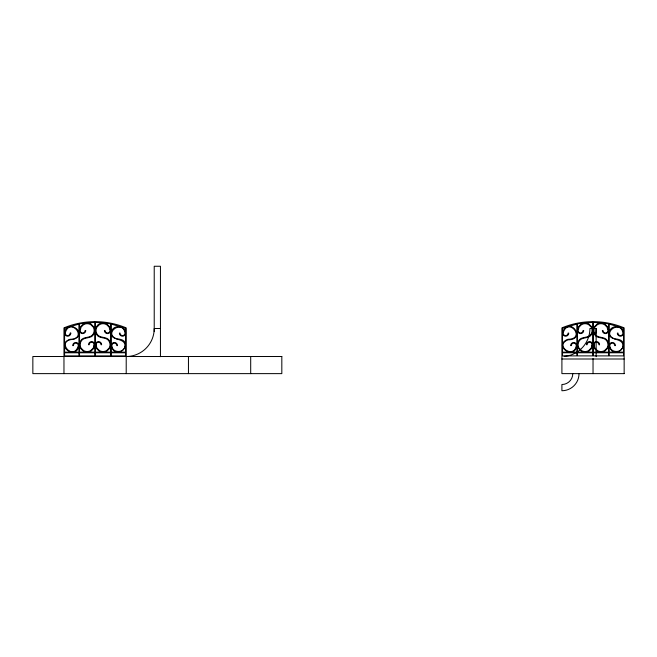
<?xml version="1.0" encoding="UTF-8"?>
<svg xmlns="http://www.w3.org/2000/svg" width="657" height="657" viewBox="0 0 657 657"><rect width="100%" height="100%" fill="white"/><g stroke="black" fill="none" stroke-linecap="round" stroke-linejoin="round"><path stroke-width="0.99" d="M94.066 345.368L94.156 344.728A2.488 2.488 0 0 0 91.668 342.24A2.488 2.488 0 0 0 89.188 344.728L88.555 344.728A3.113 3.113 0 0 1 91.668 341.615A3.113 3.113 0 0 1 94.78 344.728L94.674 345.533M592.006 345.368L592.088 344.728A2.488 2.488 0 0 0 589.608 342.24A2.488 2.488 0 0 0 587.12 344.728L586.496 344.728A3.113 3.113 0 0 1 589.608 341.615A3.113 3.113 0 0 1 592.721 344.728L592.614 345.533M94.156 344.728L93.212 348.136L90.658 350.624A7.153 7.153 0 0 1 83.661 350.624L81.098 348.136A6.669 6.669 0 0 1 81.098 341.32C83.776 336.277 91.192 339.439 93.762 334.199A7.26 7.26 0 0 0 93.762 326.775L90.97 324.057A7.794 7.794 0 0 0 83.349 324.057L80.556 326.775L79.538 330.487A3.113 3.113 0 0 0 82.651 333.6A3.113 3.113 0 0 0 85.755 330.487L85.131 330.487A2.488 2.488 0 0 1 82.651 332.976A2.488 2.488 0 0 1 80.162 330.487L81.098 327.079L83.661 324.591A7.153 7.153 0 0 1 90.658 324.591L93.212 327.079A6.669 6.669 0 0 1 93.22 333.896C90.543 338.938 83.127 335.784 80.556 341.016A7.26 7.26 0 0 0 80.556 348.44L83.349 351.158A7.794 7.794 0 0 0 90.97 351.158L93.762 348.44L94.78 344.728M592.088 344.728L591.152 348.136L588.59 350.624A7.153 7.153 0 0 1 581.601 350.624L579.039 348.136A6.669 6.669 0 0 1 579.039 341.32C581.708 336.277 589.132 339.439 591.694 334.199A7.26 7.26 0 0 0 591.694 326.775L588.91 324.057A7.794 7.794 0 0 0 581.281 324.057L578.497 326.775L577.47 330.487A3.113 3.113 0 0 0 580.583 333.6A3.113 3.113 0 0 0 583.695 330.487L583.071 330.487A2.488 2.488 0 0 1 580.583 332.976A2.488 2.488 0 0 1 578.103 330.487L579.039 327.079L581.601 324.591A7.153 7.153 0 0 1 588.59 324.591L591.152 327.079A6.669 6.669 0 0 1 591.152 333.896C588.483 338.938 581.059 335.784 578.497 341.016A7.26 7.26 0 0 0 578.489 348.44L581.281 351.158A7.794 7.794 0 0 0 588.902 351.158L591.694 348.44L592.721 344.728M160.448 328.5L154.223 328.5A28.013 28.013 0 0 1 126.21 356.513M596.137 356.694L596.137 328.5L589.92 328.5A28.013 28.013 0 0 1 564.108 356.423M70.784 333.091L70.151 333.091A2.488 2.488 0 0 1 67.671 335.571A2.488 2.488 0 0 1 65.183 333.091C69.888 316.231 88.991 338.979 69.897 339.308C54.424 345.41 76.598 360.923 78.914 345.615A3.096 3.096 0 0 0 75.818 342.502A3.096 3.096 0 0 0 72.722 345.615L73.354 345.615A2.488 2.488 0 0 1 75.834 343.135A2.488 2.488 0 0 1 78.323 345.615C73.617 362.475 54.515 339.735 73.609 339.398C89.081 333.296 66.907 317.783 64.591 333.091A3.096 3.096 0 0 0 67.687 336.203A3.096 3.096 0 0 0 70.784 333.091M599.562 344.728L598.938 344.728A2.488 2.488 0 0 0 596.129 342.264A2.488 2.488 0 0 0 594.051 345.368L593.969 344.728L594.905 348.136L597.468 350.624A7.153 7.153 0 0 0 604.465 350.624L607.019 348.136A6.669 6.669 0 0 0 607.019 341.32C604.35 336.277 596.926 339.439 594.363 334.199A7.26 7.26 0 0 1 594.363 326.775L597.156 324.057A7.794 7.794 0 0 1 604.777 324.057L607.569 326.775L608.587 330.487A3.113 3.113 0 0 1 605.475 333.6A3.113 3.113 0 0 1 602.362 330.487L602.986 330.487A2.488 2.488 0 0 0 605.475 332.976A2.488 2.488 0 0 0 607.955 330.487L607.019 327.079L604.465 324.591A7.153 7.153 0 0 0 597.468 324.591L594.905 327.079A6.669 6.669 0 0 0 594.905 333.896C597.574 338.938 604.998 335.784 607.569 341.016A7.26 7.26 0 0 1 607.569 348.44L604.777 351.158A7.794 7.794 0 0 1 597.156 351.158L594.363 348.44L593.337 344.728L593.443 345.533A3.113 3.113 0 0 1 596.039 341.64A3.113 3.113 0 0 1 599.562 344.728M561.907 359.001L624.15 359.001M593.033 358.525L593.033 373.628M250.695 356.513L250.695 373.628M188.452 356.513L188.452 373.628M160.448 356.694L160.448 266.257L154.223 266.257L154.223 331.514M126.21 373.628L126.21 327.876A80.918 80.918 0 0 0 63.967 327.876L63.967 373.628M572.797 373.628A10.89 10.89 0 0 1 561.907 384.517L561.907 390.743A17.115 17.115 0 0 0 579.022 373.628M596.137 328.5A34.23 34.23 0 0 1 595.718 333.855M111.518 331.399C108.914 341.829 124.748 336.795 125.002 345.615C124.994 353.409 111.871 353.409 111.862 345.615A2.488 2.488 0 0 1 114.343 343.135A2.488 2.488 0 0 1 116.831 345.615L117.455 345.615A3.096 3.096 0 0 0 114.367 342.502A3.096 3.096 0 0 0 111.263 345.615C116.149 363.797 137.182 339.653 116.732 338.881C102.533 333.28 122.875 319.039 125.002 333.091A2.488 2.488 0 0 1 122.514 335.571A2.488 2.488 0 0 1 120.034 333.091L119.402 333.091A3.096 3.096 0 0 0 122.498 336.203A3.096 3.096 0 0 0 125.594 333.091C125.569 325.527 113.489 324.254 111.518 331.399M562.778 331.399L562.532 333.091A3.096 3.096 0 0 0 565.62 336.203A3.096 3.096 0 0 0 568.724 333.091L568.091 333.091A2.488 2.488 0 0 1 565.603 335.571A2.488 2.488 0 0 1 563.123 333.091C567.829 316.231 586.931 338.979 567.837 339.308C552.365 345.41 574.53 360.923 576.846 345.615A3.096 3.096 0 0 0 573.758 342.502A3.096 3.096 0 0 0 570.654 345.615L571.294 345.615A2.488 2.488 0 0 1 573.775 343.135A2.488 2.488 0 0 1 576.263 345.615C574.136 359.666 553.785 345.434 567.993 339.825C586.512 339.899 570.703 316.198 562.778 331.399M609.45 331.399C606.846 341.829 622.688 336.795 622.935 345.615C622.926 353.409 609.811 353.409 609.795 345.615A2.488 2.488 0 0 1 612.283 343.135A2.488 2.488 0 0 1 614.763 345.615L615.395 345.615A3.096 3.096 0 0 0 612.299 342.502A3.096 3.096 0 0 0 609.203 345.615C614.081 363.797 635.122 339.653 614.665 338.881C600.465 333.28 620.816 319.039 622.935 333.091A2.488 2.488 0 0 1 620.454 335.571A2.488 2.488 0 0 1 617.966 333.091L617.342 333.091A3.096 3.096 0 0 0 620.438 336.203A3.096 3.096 0 0 0 623.534 333.091C623.501 325.527 611.429 324.254 609.45 331.399M97.638 325.24L96.423 326.775A7.26 7.26 0 0 0 96.423 334.199C98.993 339.439 106.409 336.277 109.087 341.32A6.669 6.669 0 0 1 109.087 348.136L106.524 350.624A7.153 7.153 0 0 1 99.527 350.624L96.965 348.136L96.029 344.728L96.119 345.368A2.488 2.488 0 0 1 98.189 342.264A2.488 2.488 0 0 1 100.997 344.728L101.63 344.728A3.113 3.113 0 0 0 98.098 341.64A3.113 3.113 0 0 0 95.511 345.541L95.405 344.728L96.423 348.44L99.215 351.158A7.794 7.794 0 0 0 106.836 351.158L109.629 348.44A7.26 7.26 0 0 0 109.629 341.016C107.058 335.784 99.642 338.938 96.965 333.896A6.669 6.669 0 0 1 96.965 327.079L99.527 324.591A7.153 7.153 0 0 1 106.524 324.591L109.087 327.079L110.023 330.487A2.488 2.488 0 0 1 107.534 332.976A2.488 2.488 0 0 1 105.054 330.487L104.422 330.487A3.113 3.113 0 0 0 107.534 333.6A3.113 3.113 0 0 0 110.647 330.487L109.629 326.775L106.836 324.057A7.794 7.794 0 0 0 99.215 324.057L97.638 325.24M78.914 324.065L64.591 328.336L64.591 352.152L78.914 352.152L78.914 324.065M576.846 324.065L562.532 328.336L562.532 352.152L576.846 352.152L576.846 324.065M94.78 322.341L79.538 323.786L79.538 352.152L94.78 352.152L94.78 322.341M592.721 322.341L577.47 323.786L577.47 352.152L592.721 352.152L592.721 322.341M110.647 352.152L95.405 352.152L95.405 322.341L110.647 323.786L110.647 352.152M125.594 352.152L111.271 352.152L111.271 324.065L125.594 328.336L125.594 352.152M608.587 352.152L593.337 352.152L593.337 322.341L608.587 323.786L608.587 352.152M623.526 352.152L609.211 352.152L609.211 324.065L623.526 328.336L623.526 352.152M78.914 352.776L64.591 352.776L64.591 355.889L78.914 355.889L78.914 352.776M94.78 352.776L79.538 352.776L79.538 355.889L94.78 355.889L94.78 352.776M110.647 352.776L95.405 352.776L95.405 355.889L110.647 355.889L110.647 352.776M125.594 352.776L111.271 352.776L111.271 355.889L125.594 355.889L125.594 352.776M576.846 352.776L562.532 352.776L562.532 355.889L576.846 355.889L576.846 352.776M592.721 352.776L577.47 352.776L577.47 355.889L592.721 355.889L592.721 352.776M608.587 352.776L593.337 352.776L593.337 355.889L608.587 355.889L608.587 352.776M623.526 352.776L609.211 352.776L609.211 355.889L623.526 355.889L623.526 352.776M281.82 356.513L32.85 356.513L32.85 373.628L281.82 373.628L281.82 356.513M624.15 373.628L561.907 373.628L561.907 327.876A80.918 80.918 0 0 1 624.15 327.876L624.15 373.628"/></g></svg>
